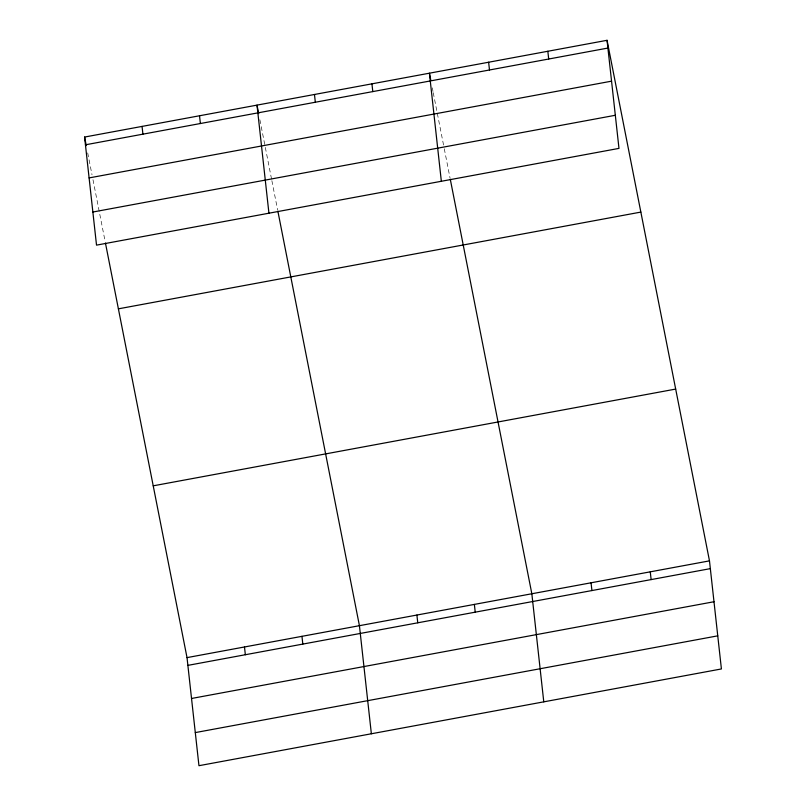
<?xml version="1.0" encoding="UTF-8"?>
<svg xmlns="http://www.w3.org/2000/svg" width="806" height="806" viewBox="0 0 806 806"><rect width="100%" height="100%" fill="white"/><g stroke="black" fill="none" stroke-linecap="round" stroke-linejoin="round"><path stroke-width="0.6" stroke-dasharray="4.03 3.02" d="M432.288 87.814L433.003 91.471M433.245 92.69L444.035 147.518M444.277 148.727L450.03 177.975M259.875 119.741L271.622 179.436M271.864 180.655L277.617 209.903M87.703 152.888L92.015 174.811M92.982 179.688L105.203 241.82"/><path stroke-width="1.21" d="M607.049 40.3L618.978 148.385L96.519 245.135L84.59 137.05L607.049 40.3L709.482 560.865L721.41 668.95L198.951 765.7L187.022 657.615L105.445 243.039M85.446 144.808L607.905 48.058M89.103 177.914L611.563 81.164M92.861 212.028L615.331 115.278M118.391 308.839L640.851 212.089M153.221 485.827L675.68 389.076M187.022 657.615L709.482 560.865M187.879 665.373L710.338 568.633M191.526 698.48L713.995 601.739M195.294 732.594L717.753 635.843M430.847 80.499L429.417 73.195L441.345 181.279M450.272 179.194L531.839 593.76L543.778 701.845M258.676 113.646L257.003 105.123L268.932 213.207M277.858 211.122L359.426 625.688L371.365 733.772M84.59 137.05L86.262 145.574M650.271 571.837L651.127 579.595M547.838 51.262L548.695 59.029M591.05 582.798L591.916 590.556M488.627 62.233L489.484 69.991M474.371 604.409L475.228 612.167M371.939 83.834L372.795 91.602M416.904 615.049L417.76 622.806M314.471 94.473L315.327 102.241M301.958 636.327L302.814 644.095M199.525 115.762L200.382 123.52M244.49 646.976L245.346 654.734M142.058 126.401L142.914 134.169"/></g></svg>
